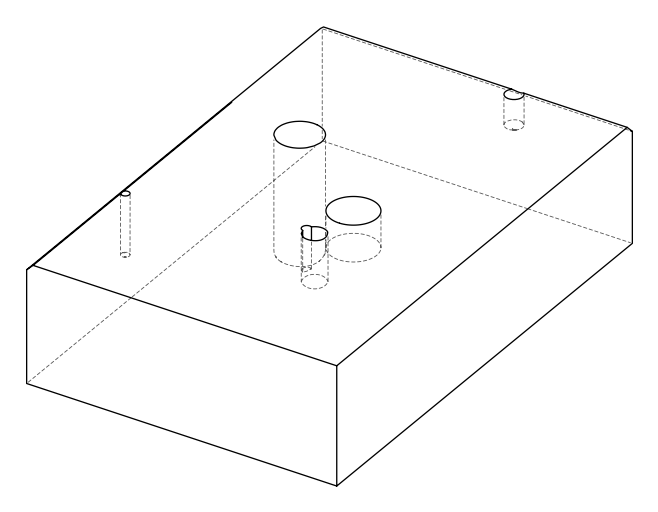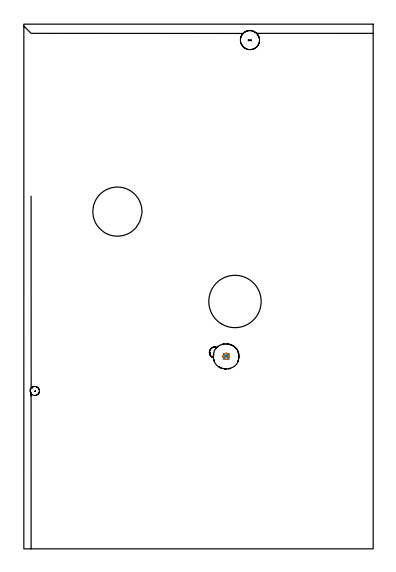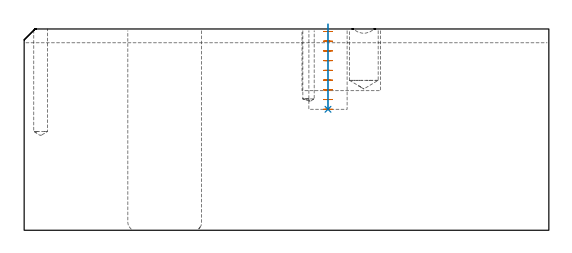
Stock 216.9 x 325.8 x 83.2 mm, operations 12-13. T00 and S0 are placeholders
(PLAN: 13 operations, 9 tool changes, 16 min)
(1 SPOT_DRILL | STEP1POCKET | NXT0321_9005460120000 | 0.03 min | 1 mm3)
(2 SPOT_DRILL_1 | STEP1POCKET_1 | NXT0321_9005460120000 | 0.03 min | 0 mm3)
(3 SPOT_DRILL_2 | STEP1POCKET_3 | NXT0321_9005460120000 | 0.03 min | 2 mm3)
(4 DRILL_BLIND_HOLE_INTO_CENTER | STEP1POCKET | NXT0301_037 | 0.13 min | 995 mm3)
(5 DRILL_BLIND_HOLE_INTO_CENTER_1 | STEP1POCKET_1 | UGT0301_180 | 0.19 min | 1084 mm3)
(6 DRILL_BLIND_HOLE_INTO_CENTER_2 | STEP1POCKET_3 | UGT0301_229 | 0.11 min | 2486 mm3)
(7 INDEXABLE_INSERT_DRILL_BLIND_HOLE_FROM_SOLID | STEP1POCKET_4 | NXT0302_013 | 0.11 min | 8738 mm3)
(8 DRILL_TO_ENLARGE_BLIND_HOLE | STEP1POCKET_4 | UGT0301_382 | 0.11 min | 12404 mm3)
(9 AREA_MILL | FG_CHAMFER_SURFACE | UGT0205_001 | 5.34 min | 3518 mm3)
(10 AREA_MILL_1 | FG_CHAMFER_SURFACE_1 | UGT0205_001 | 5.34 min | 3257 mm3)
(11 MILL_THROUGH_HOLE_FROM_SOLID_MATERIAL | STEP1HOLE | NXT0201_007 | Circular | 3.79 min | 60497 mm3)
(12 MILL_BLIND_HOLE_FROM_SOLID_MATERIAL | STEP1POCKET_2 | NXT0201_011 | Spiral | 0.67 min | 5983 mm3)
(13 BORE_BLIND_HOLE | STEP1POCKET_2 | UGT0332_074 | 0.14 min | 2 mm3)
(TOOL NXT0321_9005460120000 | NC Spot Drill, 142deg, 12mm, Carbide, Uncoated | D12 PA142 FL30 Z2)
(TOOL NXT0301_037 | Carbide Drill 6.6mm [860.1-0660-033A1-MM 2214] | D6.6 PA140 FL53 Z2)
(TOOL UGT0301_180 | Twist Drill 5.7 mm | D5.7 PA118 FL55 Z2)
(TOOL UGT0301_229 | Twist Drill 11.9 mm | D11.9 PA118 FL100 Z2)
(TOOL NXT0302_013 | Index. Insert Drill 21mm [880-D2100L25-05] | D21 PA176 FL105 Z2)
(TOOL UGT0301_382 | Twist Drill Flat Bottom 32.5 mm | D32.5 PA180 FL175 Z2)
(TOOL UGT0205_001 | Chamfer Mill 20 x 3 x 45 deg. | D20 FL50 Z2)
(TOOL NXT0201_007 | ENDMILL 25mm [R216.25-25050GCK54P 1620] | D25 R3 FL54 Z5)
(TOOL NXT0201_011 | ENDMILL 12mm [2P460-1200-NA 1630] | D12 FL38 Z6)
(TOOL UGT0332_074 | 15.8 mm Rough Boring Bar | D15.8)
(OP 12 MILL_BLIND_HOLE_FROM_SOLID_MATERIAL)
G17 G21 G94 G90
T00 M6
G54
G17 G0 G90 X125.6 Y119.5 S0 M3
G43 Z93.2 H1
Z82.178
G94 G3 X126.348 Y120.652 R0.819 F250.
X124.827 Y121.236 R1.152
X123.864 Y118.727 R1.9
X124.827 Y121.236 R-1.9
X124.346 Y119.981 R0.95
X125.6 Y119.5 R0.95
G0 Z78.156
G3 X126.348 Y120.652 R0.819
X124.827 Y121.236 R1.152
X123.864 Y118.727 R1.9
X124.827 Y121.236 R-1.9
X124.346 Y119.981 R0.95
X125.6 Y119.5 R0.95
G0 Z74.133
G3 X126.348 Y120.652 R0.819
X124.827 Y121.236 R1.152
X123.864 Y118.727 R1.9
X124.827 Y121.236 R-1.9
X124.346 Y119.981 R0.95
X125.6 Y119.5 R0.95
G0 Z70.111
G3 X126.348 Y120.652 R0.819
X124.827 Y121.236 R1.152
X123.864 Y118.727 R1.9
X124.827 Y121.236 R-1.9
X124.346 Y119.981 R0.95
X125.6 Y119.5 R0.95
G0 Z66.089
G3 X126.348 Y120.652 R0.819
X124.827 Y121.236 R1.152
X123.864 Y118.727 R1.9
X124.827 Y121.236 R-1.9
X124.346 Y119.981 R0.95
X125.6 Y119.5 R0.95
G0 Z62.067
G3 X126.348 Y120.652 R0.819
X124.827 Y121.236 R1.152
X123.864 Y118.727 R1.9
X124.827 Y121.236 R-1.9
X124.346 Y119.981 R0.95
X125.6 Y119.5 R0.95
G0 Z58.044
G3 X126.348 Y120.652 R0.819
X124.827 Y121.236 R1.152
X123.864 Y118.727 R1.9
X124.827 Y121.236 R-1.9
X124.346 Y119.981 R0.95
X125.6 Y119.5 R0.95
G0 Z54.022
G3 X126.348 Y120.652 R0.819
X124.827 Y121.236 R1.152
X123.864 Y118.727 R1.9
X124.827 Y121.236 R-1.9
X124.346 Y119.981 R0.95
X125.6 Y119.5 R0.95
G0 Z50.
G3 X126.348 Y120.652 R0.819
X124.827 Y121.236 R1.152
X123.864 Y118.727 R1.9
X124.827 Y121.236 R-1.9
X124.346 Y119.981 R0.95
X125.6 Y119.5 R0.95
G0 Z93.2
M5
M2
(OP 13 BORE_BLIND_HOLE)
G17 G21 G94 G90
T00 M6
G54
G17 G0 G90 X125.6 Y119.5 S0 M3
G43 Z93.2 H0
G94 G85 G98 Z50. F250. R85.2
G80
M5
M2
